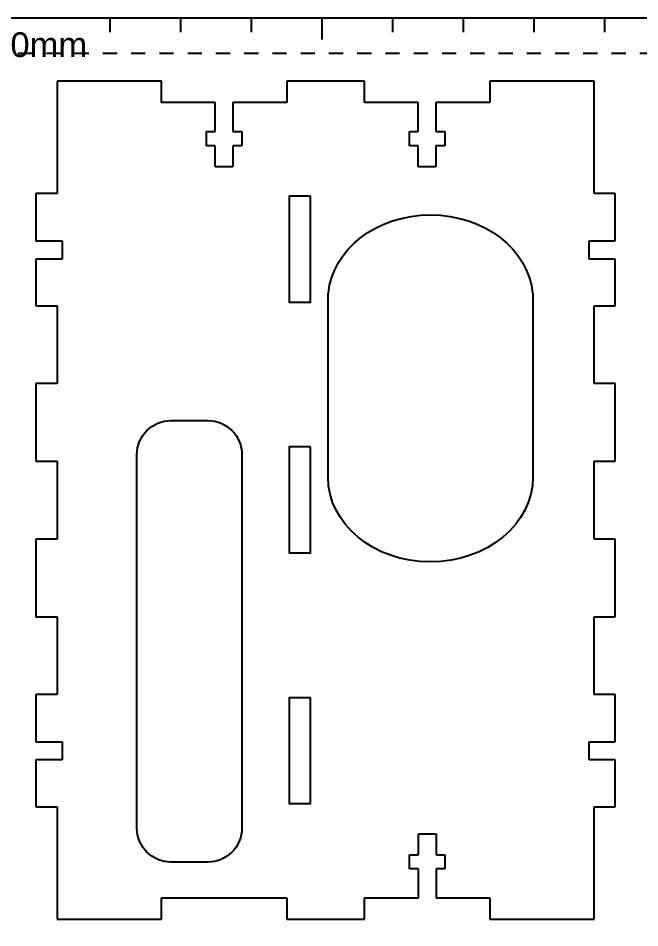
# Model space of a CAD drawing. Header units: millimetres. Extents: x 0 to 730, y -431 to 0.
# Drawn here: x 107 to 195, y -128.8 to 0 of the extents above; entities that cross this region are included whole.
import ezdxf

# ---------------------------------------------------------------- set-up
doc = ezdxf.new("R2010")
doc.units = ezdxf.units.MM
doc.header["$MEASUREMENT"] = 0
doc.linetypes.add('Hidden', pattern=[4, 2, -2])
for name, color, linetype, true_color in [('Laser$Cut Perimeter', 157, 'Continuous', 0x336699), ('LaserBed', 7, 'Continuous', 0xffffff), ('LaserBed$Guides', 7, 'Hidden', 0xffffff), ('LaserBed$Scale', 7, 'Continuous', 0xffffff)]:
    doc.layers.add(name, color=color, linetype=linetype, true_color=true_color)

msp = doc.modelspace()

# ---------------------------------------------------------------- linework, layer by layer
at = {"layer": 'Laser$Cut Perimeter'}
for p, q in [((127.27, -8.93), (112.52, -8.93)), ((112.52, -8.93), (112.52, -24.83)), ((127.27, -11.93), (127.27, -8.93)), ((156.02, -8.93), (145.02, -8.93)), ((145.02, -8.93), (145.02, -11.93)), ((156.02, -11.93), (156.02, -8.93)), ((188.52, -8.93), (173.77, -8.93)), ((173.77, -8.93), (173.77, -11.93)), ((188.52, -24.83), (188.52, -8.93)), ((127.27, -11.94), (127.27, -11.93)), ((134.9, -11.94), (127.27, -11.94)), ((134.9, -16.04), (134.9, -11.94)), ((145.02, -11.94), (137.4, -11.94)), ((137.4, -11.94), (137.4, -16.04)), ((145.02, -11.93), (145.02, -11.94)), ((156.02, -11.95), (156.02, -11.93)), ((163.64, -11.95), (156.02, -11.95)), ((163.64, -16.05), (163.64, -11.95)), ((173.77, -11.95), (166.14, -11.95)), ((166.14, -11.95), (166.14, -16.05)), ((173.77, -11.93), (173.77, -11.95)), ((133.65, -18.06), (133.65, -16.04)), ((133.65, -16.04), (134.9, -16.04)), ((137.4, -16.04), (138.65, -16.04)), ((138.65, -16.04), (138.65, -18.06)), ((162.39, -18.07), (162.39, -16.05)), ((162.39, -16.05), (163.64, -16.05)), ((166.14, -16.05), (167.39, -16.05)), ((167.39, -16.05), (167.39, -18.07)), ((134.9, -18.06), (133.65, -18.06)), ((134.9, -21.04), (134.9, -18.06)), ((138.65, -18.06), (137.4, -18.06)), ((137.4, -18.06), (137.4, -21.04)), ((163.64, -18.07), (162.39, -18.07)), ((163.64, -21.05), (163.64, -18.07)), ((167.39, -18.07), (166.14, -18.07)), ((166.14, -18.07), (166.14, -21.05)), ((137.4, -21.04), (134.9, -21.04)), ((166.14, -21.05), (163.64, -21.05)), ((112.52, -24.83), (109.52, -24.83)), ((109.52, -24.83), (109.52, -31.51)), ((191.52, -24.83), (188.52, -24.83)), ((191.52, -31.51), (191.52, -24.83)), ((109.52, -31.51), (113.22, -31.51)), ((113.22, -31.51), (113.22, -34.13)), ((187.82, -34.13), (187.82, -31.51)), ((187.82, -31.51), (191.52, -31.51)), ((113.22, -34.13), (109.52, -34.13)), ((109.52, -34.13), (109.52, -40.73)), ((191.52, -34.13), (187.82, -34.13)), ((191.52, -40.73), (191.52, -34.13)), ((109.52, -40.73), (112.52, -40.73)), ((112.52, -40.73), (112.52, -51.73)), ((188.52, -51.73), (188.52, -40.73)), ((188.52, -40.73), (191.52, -40.73)), ((112.52, -51.73), (109.52, -51.73)), ((109.52, -51.73), (109.52, -62.73)), ((191.52, -51.73), (188.52, -51.73)), ((191.52, -62.73), (191.52, -51.73)), ((109.52, -62.73), (112.52, -62.73)), ((112.52, -62.73), (112.52, -73.73)), ((188.52, -73.73), (188.52, -62.73)), ((188.52, -62.73), (191.52, -62.73)), ((112.52, -73.73), (109.52, -73.73)), ((109.52, -73.73), (109.52, -84.73)), ((191.52, -73.73), (188.52, -73.73)), ((191.52, -84.73), (191.52, -73.73)), ((109.52, -84.73), (112.52, -84.73)), ((112.52, -84.73), (112.52, -95.73)), ((188.52, -95.73), (188.52, -84.73)), ((188.52, -84.73), (191.52, -84.73)), ((112.52, -95.73), (109.52, -95.73)), ((109.52, -95.73), (109.52, -102.42)), ((191.52, -95.73), (188.52, -95.73)), ((191.52, -102.42), (191.52, -95.73)), ((109.52, -102.42), (113.22, -102.42)), ((113.22, -102.42), (113.22, -104.98)), ((187.82, -104.98), (187.82, -102.42)), ((187.82, -102.42), (191.52, -102.42)), ((113.22, -104.98), (109.52, -104.98)), ((109.52, -104.98), (109.52, -111.63)), ((191.52, -104.98), (187.82, -104.98)), ((191.52, -111.63), (191.52, -104.98)), ((109.52, -111.63), (112.52, -111.63)), ((112.52, -111.63), (112.52, -127.53)), ((188.52, -127.53), (188.52, -111.63)), ((188.52, -111.63), (191.52, -111.63)), ((163.65, -118.42), (163.65, -115.44)), ((163.65, -115.44), (166.15, -115.44)), ((166.15, -115.44), (166.15, -118.42)), ((162.4, -120.44), (162.4, -118.42)), ((162.4, -118.42), (163.65, -118.42)), ((166.15, -118.42), (167.4, -118.42)), ((167.4, -118.42), (167.4, -120.44)), ((163.65, -120.44), (162.4, -120.44)), ((163.65, -124.54), (163.65, -120.44)), ((167.4, -120.44), (166.15, -120.44)), ((166.15, -120.44), (166.15, -124.54)), ((127.27, -127.53), (127.27, -124.53)), ((127.27, -124.53), (134.9, -124.53)), ((134.9, -124.53), (137.4, -124.53)), ((137.4, -124.53), (145.02, -124.53)), ((145.02, -124.53), (145.02, -127.53)), ((156.02, -127.53), (156.02, -124.53)), ((156.02, -124.53), (156.02, -124.54)), ((156.02, -124.54), (163.65, -124.54)), ((166.15, -124.54), (173.77, -124.54)), ((173.77, -124.54), (173.77, -124.53)), ((173.77, -124.53), (173.77, -127.53)), ((112.52, -127.53), (127.27, -127.53)), ((145.02, -127.53), (156.02, -127.53)), ((173.77, -127.53), (188.52, -127.53))]:
    msp.add_line(p, q, dxfattribs=at)
for points in [[(148.37, -25.21), (145.37, -25.21), (145.37, -40.21), (148.37, -40.21)], [(148.37, -60.7), (145.37, -60.7), (145.37, -75.7), (148.37, -75.7)], [(148.37, -96.19), (145.37, -96.19), (145.37, -111.19), (148.37, -111.19)]]:
    msp.add_lwpolyline(points, close=True, dxfattribs=at)
for points in [[(179.82, -38.92), (179.24, -32.73), (172.99, -27.85), (165.36, -27.85), (157.74, -27.85), (151.49, -32.73), (150.91, -38.92), (150.91, -38.92), (150.86, -38.92), (150.86, -38.92), (150.86, -38.92), (150.86, -64.97), (150.86, -64.97), (150.86, -71.6), (157.36, -76.97), (165.36, -76.97), (173.37, -76.97), (179.86, -71.6), (179.86, -64.97), (179.86, -64.97), (179.86, -38.92), (179.86, -38.92), (179.86, -38.92), (179.82, -38.92), (179.82, -38.92)], [(128.63, -119.46), (128.63, -119.46), (133.87, -119.46), (133.87, -119.46), (136.52, -119.46), (138.67, -117.31), (138.67, -114.65), (138.67, -114.65), (138.67, -61.78), (138.67, -61.78), (138.67, -59.12), (136.52, -56.97), (133.87, -56.97), (133.87, -56.97), (128.63, -56.97), (128.63, -56.97), (125.97, -56.97), (123.82, -59.12), (123.82, -61.78), (123.82, -61.78), (123.82, -114.65), (123.82, -114.65), (123.82, -117.31), (125.97, -119.46), (128.63, -119.46)]]:
    msp.add_open_spline(points, degree=3, knots=[0, 0, 0, 0, 1, 1, 1, 2, 2, 2, 3, 3, 3, 4, 4, 4, 5, 5, 5, 6, 6, 6, 7, 7, 7, 8, 8, 8, 8], dxfattribs=at)
at = {"layer": 'LaserBed', "color": 7, "true_color": 0xffffff}
msp.add_lwpolyline([(0, -430), (730, -430), (730, 0), (0, 0)], close=True, dxfattribs=at)
at = {"layer": 'LaserBed$Guides'}
msp.add_lwpolyline([(725, -5), (5, -5), (5, -425), (725, -425)], close=True, dxfattribs=at)
at = {"layer": 'LaserBed$Scale'}
for p, q in [((120, 0), (120, -2)), ((130, 0), (130, -2)), ((140, 0), (140, -2)), ((150, 0), (150, -3)), ((160, 0), (160, -2)), ((170, 0), (170, -2)), ((180, 0), (180, -2)), ((190, 0), (190, -2))]:
    msp.add_line(p, q, dxfattribs=at)

# ---------------------------------------------------------------- texts
at = {"layer": 'LaserBed$Scale', "insert": (100.47, -5.55), "char_height": 3.5, "width": 18.997, "attachment_point": 7, "line_spacing_factor": 0.963855}
msp.add_mtext('\\fArial;100mm', dxfattribs=at)

doc.saveas('drawing.dxf')
